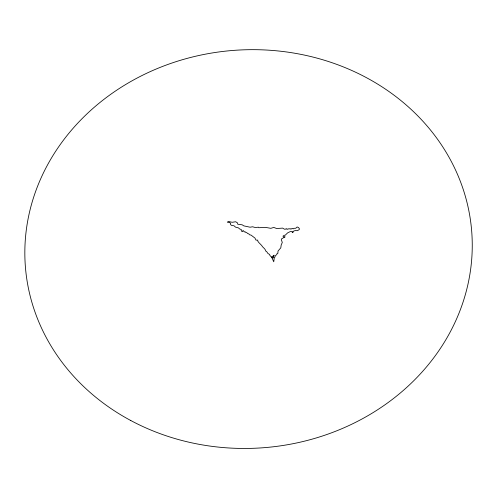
<?xml version="1.0" encoding="UTF-8"?>
<svg xmlns="http://www.w3.org/2000/svg" width="497" height="497" viewBox="0 0 497 497"><rect width="100%" height="100%" fill="white"/><g stroke="black" fill="none" stroke-linecap="round" stroke-linejoin="round"><path stroke-width="0.75" d="M273.611 256.222L273.605 257.465L272.76 258.055L270.001 255.644L269.598 254.408L267.995 253.551L266.51 251.358L265.659 251.047C265.392 248.475 262.64 247.643 261.714 245.512L258.775 242.505L257.707 240.995L257.775 240.15L255.943 240.094L254.961 238.082L251.084 235.131L249.388 234.721L248.929 233.957L247.45 233.416L246.729 232.546L245.984 232.615L245.17 231.764L244.437 231.969L243.294 230.571L242.747 230.658L242.834 231.534L241.846 231.484L241.2 230.372L241.368 229.564L239.604 228.949L238.517 227.918L235.547 227.141L234 225.775L231.521 225.421L230.527 224.507L230.608 223.408L229.372 222.265L227.8 222.407L227.496 222.029L228.39 221.494L232.198 222.283L235.721 221.749L237.591 222.998L237.74 224.222L242.169 224.806L243.841 225.88L250.059 227.204L252.6 226.781L255.346 227.551L258.421 227.185L258.85 227.719L265.454 227.365L270.834 228.328L273.748 227.427L276.705 228.533L282.65 228.111L284.47 229.216L285.558 229.16L286.266 228.57L287.073 229.459L288.161 228.707L288.813 229.067L290.155 228.614L290.844 229.223L292.193 228.378L293.193 228.881L293.82 228.34L295.796 228.229L297.144 226.974L298.548 227.52L299.542 229.036L298.834 229.894L297.138 230.701L295.305 230.552L293.721 231.043L293.261 232.093L292.143 232.646L292.714 231.621L290.229 231.608L287.676 232.838L285.191 235.236L284.234 235.298L282.961 236.187L283.625 236.951L285.123 236.833L281.495 238.914L281.296 239.573L282.296 242.468L281.184 245.021L280.805 247.804L278.028 251.053L277.829 253.364L277.177 253.333L276.748 254.588L275.232 255.831L274.978 257.086L274.369 257.173L273.748 261.789L271.853 257.626L271.84 257.024L274.139 255.172L273.611 256.222M130.792 420.53A223.861 199.229 -4.6 0 0 472.15 251.47A223.861 199.229 -4.6 0 0 142.695 75.19A223.861 199.229 -4.6 0 0 130.792 420.53"/></g></svg>
